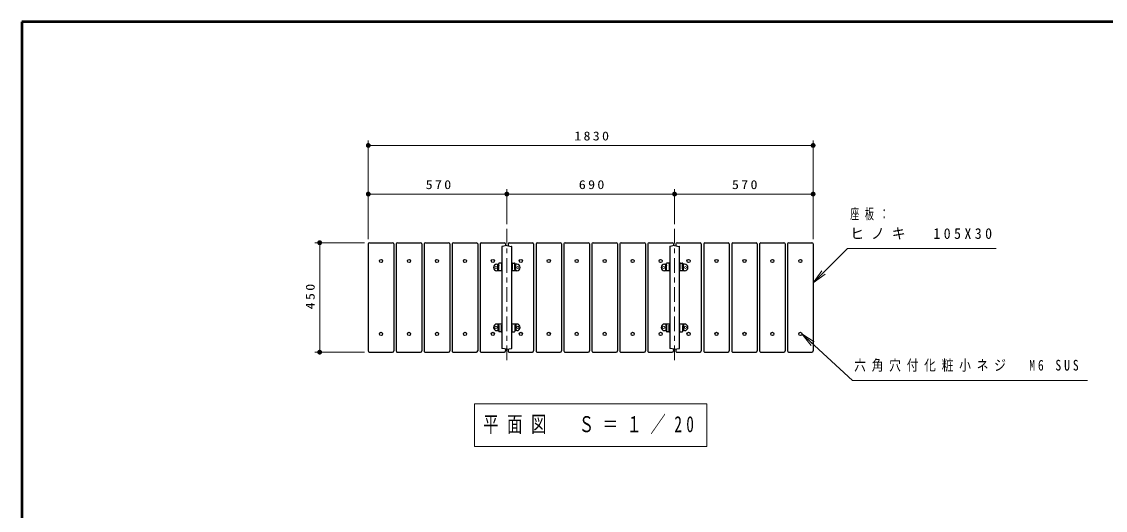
# Model space of a CAD drawing. Units: millimetres on the paper, scale 1:20. Extents: x -365 to 0, y 0 to 257.
# Drawn here: x -365 to -142.1, y 156.5 to 257 of the extents above; entities that cross this region are included whole.
import ezdxf

# ---------------------------------------------------------------- set-up
doc = ezdxf.new("R2010")
doc.units = ezdxf.units.MM
doc.linetypes.add('USER2', pattern=[6, 3, -1, 1, -1])
doc.layers.add('LY_1', color=7, linetype='Continuous', lineweight=25)
doc.layers.add('LY_3', color=7, linetype='Continuous', lineweight=13)
doc.styles.add('ＭＳ ゴシック', font='')
doc.styles.get('ＭＳ ゴシック').set_extended_font_data('MS Gothic')

# ---------------------------------------------------------------- blocks, each defined once
blk = doc.blocks.new('filled_dot')
at = {"color": 0, "linetype": 'Continuous', "lineweight": -2, "const_width": 1.25}
blk.add_lwpolyline([(-0.625, 0, 1), (0.625, 0, 1)], format="xyb", close=True, dxfattribs=at)

msp = doc.modelspace()

# ---------------------------------------------------------------- linework, layer by layer
at = {"layer": 'LY_1', "lineweight": 13}
for p, q in [((-293.703, 212.302), (-293.703, 232.552)), ((-202.203, 212.302), (-202.203, 232.552)), ((-293.703, 231.552), (-202.203, 231.552)), ((-293.703, 221.552), (-265.203, 221.552)), ((-265.203, 215.385), (-265.203, 222.552)), ((-265.203, 221.552), (-230.703, 221.552)), ((-230.703, 215.385), (-230.703, 222.552)), ((-230.703, 221.552), (-202.203, 221.552)), ((-294.453, 211.552), (-304.703, 211.552)), ((-303.703, 189.052), (-303.703, 211.552)), ((-202.203, 203.3), (-200.435, 205.775)), ((-202.203, 203.3), (-200.082, 205.422)), ((-199.728, 205.068), (-202.203, 203.3)), ((-202.633, 190.403), (-204.503, 192.802)), ((-204.503, 192.802), (-201.956, 191.139)), ((-204.503, 192.802), (-202.295, 190.771)), ((-294.453, 189.052), (-304.703, 189.052)), ((-271.853, 178.452), (-271.853, 169.652)), ((-224.053, 178.452), (-271.853, 178.452)), ((-224.053, 169.652), (-224.053, 178.452)), ((-271.853, 169.652), (-224.053, 169.652))]:
    msp.add_line(p, q, dxfattribs=at)
at = {"layer": 'LY_1', "linetype": 'USER2', "lineweight": 13}
for p, q in [((-265.203, 214.385), (-265.203, 186.907)), ((-230.703, 214.385), (-230.703, 186.907))]:
    msp.add_line(p, q, dxfattribs=at)
at = {"layer": 'LY_1'}
for p, q in [((-293.703, 211.302), (-293.703, 189.302)), ((-293.453, 211.552), (-288.703, 211.552)), ((-288.453, 211.302), (-288.453, 189.302)), ((-287.953, 211.302), (-287.953, 189.302)), ((-287.703, 211.552), (-282.953, 211.552)), ((-282.703, 211.302), (-282.703, 189.302)), ((-282.203, 211.302), (-282.203, 189.302)), ((-281.953, 211.552), (-277.203, 211.552)), ((-276.953, 211.302), (-276.953, 189.302)), ((-276.453, 211.302), (-276.453, 189.302)), ((-276.203, 211.552), (-271.453, 211.552)), ((-271.203, 211.302), (-271.203, 189.302)), ((-270.703, 211.302), (-270.703, 189.302)), ((-270.453, 211.552), (-265.703, 211.552)), ((-266.203, 210.759), (-266.203, 189.845)), ((-265.203, 210.952), (-266.16, 210.808)), ((-265.453, 211.302), (-265.453, 210.914)), ((-265.203, 210.952), (-264.245, 210.808)), ((-264.953, 211.302), (-264.953, 210.914)), ((-264.703, 211.552), (-259.953, 211.552)), ((-264.203, 189.845), (-264.203, 210.759)), ((-259.703, 211.302), (-259.703, 207.518)), ((-259.203, 211.302), (-259.203, 189.302)), ((-258.953, 211.552), (-254.203, 211.552)), ((-253.953, 211.302), (-253.953, 189.302)), ((-253.453, 211.302), (-253.453, 189.302)), ((-253.203, 211.552), (-248.453, 211.552)), ((-248.203, 211.302), (-248.203, 189.302)), ((-247.703, 211.302), (-247.703, 189.302)), ((-247.453, 211.552), (-242.703, 211.552)), ((-242.453, 211.302), (-242.453, 189.302)), ((-241.953, 211.302), (-241.953, 189.302)), ((-241.703, 211.552), (-236.953, 211.552)), ((-236.703, 211.302), (-236.703, 189.302)), ((-236.203, 211.302), (-236.203, 207.518)), ((-235.953, 211.552), (-231.203, 211.552)), ((-231.703, 210.759), (-231.703, 189.845)), ((-230.703, 210.952), (-231.66, 210.808)), ((-230.953, 211.302), (-230.953, 210.914)), ((-230.703, 210.952), (-229.745, 210.808)), ((-230.453, 211.302), (-230.453, 210.914)), ((-230.203, 211.552), (-225.453, 211.552)), ((-229.703, 189.845), (-229.703, 210.759)), ((-225.203, 211.302), (-225.203, 189.302)), ((-224.703, 211.302), (-224.703, 189.302)), ((-224.453, 211.552), (-219.703, 211.552)), ((-219.453, 211.302), (-219.453, 189.302)), ((-218.953, 211.302), (-218.953, 189.302)), ((-218.703, 211.552), (-213.953, 211.552)), ((-213.703, 211.302), (-213.703, 189.302)), ((-213.203, 211.302), (-213.203, 189.302)), ((-212.953, 211.552), (-208.203, 211.552)), ((-207.953, 211.302), (-207.953, 189.302)), ((-207.453, 211.302), (-207.453, 189.302)), ((-207.203, 211.552), (-202.453, 211.552)), ((-202.203, 211.302), (-202.203, 189.302)), ((-266.941, 207.14), (-266.844, 207.324)), ((-266.399, 207.377), (-266.756, 207.377)), ((-264.007, 207.377), (-263.65, 207.377)), ((-263.465, 207.14), (-263.562, 207.324)), ((-259.703, 207.518), (-259.703, 193.086)), ((-236.203, 207.518), (-236.203, 193.086)), ((-232.441, 207.14), (-232.344, 207.324)), ((-231.899, 207.377), (-232.256, 207.377)), ((-229.507, 207.377), (-229.15, 207.377)), ((-228.965, 207.14), (-229.062, 207.324)), ((-267.278, 207.127), (-266.963, 207.127)), ((-266.203, 205.777), (-267.278, 205.777)), ((-267.035, 205.889), (-267.035, 207.026)), ((-266.839, 206.802), (-266.839, 207.219)), ((-266.299, 207.277), (-266.299, 206.035)), ((-266.249, 206.42), (-266.203, 206.42)), ((-266.203, 205.985), (-266.249, 205.985)), ((-264.203, 206.42), (-264.157, 206.42)), ((-264.157, 205.985), (-264.203, 205.985)), ((-263.128, 205.777), (-264.203, 205.777)), ((-264.107, 207.277), (-264.107, 206.035)), ((-263.567, 206.802), (-263.567, 207.219)), ((-263.128, 207.127), (-263.443, 207.127)), ((-263.371, 205.889), (-263.371, 207.026)), ((-232.778, 207.127), (-232.463, 207.127)), ((-231.703, 205.777), (-232.778, 205.777)), ((-232.535, 205.889), (-232.535, 207.026)), ((-232.339, 206.802), (-232.339, 207.219)), ((-231.799, 207.277), (-231.799, 206.035)), ((-231.749, 206.42), (-231.703, 206.42)), ((-231.703, 205.985), (-231.749, 205.985)), ((-229.703, 206.42), (-229.657, 206.42)), ((-229.657, 205.985), (-229.703, 205.985)), ((-228.628, 205.777), (-229.703, 205.777)), ((-229.607, 207.277), (-229.607, 206.035)), ((-229.067, 206.802), (-229.067, 207.219)), ((-228.628, 207.127), (-228.943, 207.127)), ((-228.871, 205.889), (-228.871, 207.026)), ((-266.203, 194.827), (-267.278, 194.827)), ((-267.035, 194.715), (-267.035, 193.578)), ((-266.299, 193.327), (-266.299, 194.569)), ((-266.203, 194.619), (-266.249, 194.619)), ((-266.249, 194.184), (-266.203, 194.184)), ((-263.128, 194.827), (-264.203, 194.827)), ((-264.157, 194.619), (-264.203, 194.619)), ((-264.203, 194.184), (-264.157, 194.184)), ((-264.107, 193.327), (-264.107, 194.569)), ((-263.371, 194.715), (-263.371, 193.578)), ((-231.703, 194.827), (-232.778, 194.827)), ((-232.535, 194.715), (-232.535, 193.578)), ((-231.799, 193.327), (-231.799, 194.569)), ((-231.703, 194.619), (-231.749, 194.619)), ((-231.749, 194.184), (-231.703, 194.184)), ((-228.628, 194.827), (-229.703, 194.827)), ((-229.657, 194.619), (-229.703, 194.619)), ((-229.703, 194.184), (-229.657, 194.184)), ((-229.607, 193.327), (-229.607, 194.569)), ((-228.871, 194.715), (-228.871, 193.578)), ((-267.278, 193.477), (-266.963, 193.477)), ((-266.941, 193.464), (-266.844, 193.28)), ((-266.839, 193.802), (-266.839, 193.385)), ((-266.399, 193.227), (-266.756, 193.227)), ((-264.007, 193.227), (-263.65, 193.227)), ((-263.567, 193.802), (-263.567, 193.385)), ((-263.465, 193.464), (-263.562, 193.28)), ((-263.128, 193.477), (-263.443, 193.477)), ((-259.703, 193.086), (-259.703, 189.302)), ((-236.203, 193.086), (-236.203, 189.302)), ((-232.778, 193.477), (-232.463, 193.477)), ((-232.441, 193.464), (-232.344, 193.28)), ((-232.339, 193.802), (-232.339, 193.385)), ((-231.899, 193.227), (-232.256, 193.227)), ((-229.507, 193.227), (-229.15, 193.227)), ((-229.067, 193.802), (-229.067, 193.385)), ((-228.965, 193.464), (-229.062, 193.28)), ((-228.628, 193.477), (-228.943, 193.477)), ((-265.203, 189.652), (-266.16, 189.796)), ((-265.453, 189.689), (-265.453, 189.302)), ((-265.203, 189.652), (-264.245, 189.796)), ((-264.953, 189.689), (-264.953, 189.302)), ((-230.703, 189.652), (-231.66, 189.796)), ((-230.953, 189.689), (-230.953, 189.302)), ((-230.703, 189.652), (-229.745, 189.796)), ((-230.453, 189.689), (-230.453, 189.302)), ((-293.453, 189.052), (-288.703, 189.052)), ((-287.703, 189.052), (-282.953, 189.052)), ((-281.953, 189.052), (-277.203, 189.052)), ((-276.203, 189.052), (-271.453, 189.052)), ((-270.453, 189.052), (-265.703, 189.052)), ((-264.703, 189.052), (-259.953, 189.052)), ((-258.953, 189.052), (-254.203, 189.052)), ((-253.203, 189.052), (-248.453, 189.052)), ((-247.453, 189.052), (-242.703, 189.052)), ((-241.703, 189.052), (-236.953, 189.052)), ((-235.953, 189.052), (-231.203, 189.052)), ((-230.203, 189.052), (-225.453, 189.052)), ((-224.453, 189.052), (-219.703, 189.052)), ((-218.703, 189.052), (-213.953, 189.052)), ((-212.953, 189.052), (-208.203, 189.052)), ((-207.203, 189.052), (-202.453, 189.052))]:
    msp.add_line(p, q, dxfattribs=at)
at = {"layer": 'LY_1', "lineweight": 13}
for points in [[(-202.203, 203.3), (-195.132, 210.371), (-164.574, 210.371)], [(-204.503, 192.802), (-194.108, 183.241), (-145.75, 183.241)]]:
    msp.add_lwpolyline(points, dxfattribs=at)
at = {"layer": 'LY_1'}
for points in [[(-267.035, 205.889), (-266.997, 205.907), (-266.962, 205.93), (-266.932, 205.957), (-266.907, 205.99), (-266.89, 206.026), (-266.878, 206.068), (-266.87, 206.117), (-266.864, 206.173), (-266.859, 206.242), (-266.855, 206.318), (-266.851, 206.398), (-266.848, 206.479), (-266.846, 206.56), (-266.844, 206.635), (-266.842, 206.704), (-266.841, 206.762), (-266.84, 206.808), (-266.839, 206.837), (-266.839, 206.848), (-266.839, 206.837), (-266.839, 206.802)], [(-263.371, 205.889), (-263.409, 205.907), (-263.443, 205.93), (-263.473, 205.957), (-263.498, 205.99), (-263.516, 206.026), (-263.528, 206.068), (-263.536, 206.117), (-263.542, 206.173), (-263.547, 206.242), (-263.551, 206.318), (-263.554, 206.398), (-263.558, 206.479), (-263.56, 206.56), (-263.562, 206.635), (-263.564, 206.704), (-263.565, 206.762), (-263.566, 206.808), (-263.566, 206.837), (-263.567, 206.848), (-263.567, 206.837), (-263.567, 206.802)], [(-232.535, 205.889), (-232.497, 205.907), (-232.462, 205.93), (-232.432, 205.957), (-232.407, 205.99), (-232.39, 206.026), (-232.378, 206.068), (-232.37, 206.117), (-232.364, 206.173), (-232.359, 206.242), (-232.355, 206.318), (-232.351, 206.398), (-232.348, 206.479), (-232.346, 206.56), (-232.344, 206.635), (-232.342, 206.704), (-232.341, 206.762), (-232.34, 206.808), (-232.339, 206.837), (-232.339, 206.848), (-232.339, 206.837), (-232.339, 206.802)], [(-228.871, 205.889), (-228.909, 205.907), (-228.943, 205.93), (-228.973, 205.957), (-228.998, 205.99), (-229.016, 206.026), (-229.028, 206.068), (-229.036, 206.117), (-229.042, 206.173), (-229.047, 206.242), (-229.051, 206.318), (-229.054, 206.398), (-229.058, 206.479), (-229.06, 206.56), (-229.062, 206.635), (-229.064, 206.704), (-229.065, 206.762), (-229.066, 206.808), (-229.066, 206.837), (-229.067, 206.848), (-229.067, 206.837), (-229.067, 206.802)], [(-267.035, 194.715), (-266.997, 194.697), (-266.962, 194.674), (-266.932, 194.647), (-266.907, 194.614), (-266.89, 194.577), (-266.878, 194.535), (-266.87, 194.487), (-266.864, 194.431), (-266.859, 194.362), (-266.855, 194.286), (-266.851, 194.206), (-266.848, 194.124), (-266.846, 194.044), (-266.844, 193.969), (-266.842, 193.9), (-266.841, 193.842), (-266.84, 193.796), (-266.839, 193.767), (-266.839, 193.756), (-266.839, 193.767), (-266.839, 193.802)], [(-263.371, 194.715), (-263.409, 194.697), (-263.443, 194.674), (-263.473, 194.647), (-263.498, 194.614), (-263.516, 194.577), (-263.528, 194.535), (-263.536, 194.487), (-263.542, 194.431), (-263.547, 194.362), (-263.551, 194.286), (-263.554, 194.206), (-263.558, 194.124), (-263.56, 194.044), (-263.562, 193.969), (-263.564, 193.9), (-263.565, 193.842), (-263.566, 193.796), (-263.566, 193.767), (-263.567, 193.756), (-263.567, 193.767), (-263.567, 193.802)], [(-232.535, 194.715), (-232.497, 194.697), (-232.462, 194.674), (-232.432, 194.647), (-232.407, 194.614), (-232.39, 194.577), (-232.378, 194.535), (-232.37, 194.487), (-232.364, 194.431), (-232.359, 194.362), (-232.355, 194.286), (-232.351, 194.206), (-232.348, 194.124), (-232.346, 194.044), (-232.344, 193.969), (-232.342, 193.9), (-232.341, 193.842), (-232.34, 193.796), (-232.339, 193.767), (-232.339, 193.756), (-232.339, 193.767), (-232.339, 193.802)], [(-228.871, 194.715), (-228.909, 194.697), (-228.943, 194.674), (-228.973, 194.647), (-228.998, 194.614), (-229.016, 194.577), (-229.028, 194.535), (-229.036, 194.487), (-229.042, 194.431), (-229.047, 194.362), (-229.051, 194.286), (-229.054, 194.206), (-229.058, 194.124), (-229.06, 194.044), (-229.062, 193.969), (-229.064, 193.9), (-229.065, 193.842), (-229.066, 193.796), (-229.066, 193.767), (-229.067, 193.756), (-229.067, 193.767), (-229.067, 193.802)]]:
    msp.add_lwpolyline(points, dxfattribs=at)
for centre in [(-291.078, 207.802), (-285.328, 207.802), (-279.578, 207.802), (-273.828, 207.802), (-268.078, 207.802), (-262.328, 207.802), (-256.578, 207.802), (-250.828, 207.802), (-245.078, 207.802), (-239.328, 207.802), (-233.578, 207.802), (-227.828, 207.802), (-222.078, 207.802), (-216.328, 207.802), (-210.578, 207.802), (-204.828, 207.802), (-291.078, 192.802), (-285.328, 192.802), (-279.578, 192.802), (-273.828, 192.802), (-268.078, 192.802), (-262.328, 192.802), (-256.578, 192.802), (-250.828, 192.802), (-245.078, 192.802), (-239.328, 192.802), (-233.578, 192.802), (-227.828, 192.802), (-222.078, 192.802), (-216.328, 192.802), (-210.578, 192.802), (-204.828, 192.802)]:
    msp.add_circle(centre, 0.325, dxfattribs=at)
at = {"layer": 'LY_1', "lineweight": 13}
for centre in [(-267.453, 206.452), (-262.953, 206.452), (-232.953, 206.452), (-228.453, 206.452), (-267.453, 194.152), (-262.953, 194.152), (-232.953, 194.152), (-228.453, 194.152)]:
    msp.add_circle(centre, 0.225, dxfattribs=at)
at = {"layer": 'LY_1'}
for centre, radius, start, end in [((-293.453, 211.302), 0.25, 89.99998, 179.99996), ((-288.703, 211.302), 0.25, 0, 89.99998), ((-287.703, 211.302), 0.25, 89.99998, 179.99996), ((-282.953, 211.302), 0.25, 0, 89.99998), ((-281.953, 211.302), 0.25, 89.99998, 179.99996), ((-277.203, 211.302), 0.25, 0, 89.99998), ((-276.203, 211.302), 0.25, 89.99998, 179.99996), ((-271.453, 211.302), 0.25, 0, 89.99998), ((-270.453, 211.302), 0.25, 89.99998, 179.99996), ((-266.153, 210.759), 0.05, 98.53077, 180), ((-265.703, 211.302), 0.25, 0, 89.99998), ((-264.703, 211.302), 0.25, 89.99998, 179.99996), ((-264.253, 210.759), 0.05, 0, 81.46923), ((-259.953, 211.302), 0.25, 0, 89.99998), ((-258.953, 211.302), 0.25, 89.99998, 179.99996), ((-254.203, 211.302), 0.25, 0, 89.99998), ((-253.203, 211.302), 0.25, 89.99998, 179.99996), ((-248.453, 211.302), 0.25, 0, 89.99998), ((-247.453, 211.302), 0.25, 89.99998, 179.99996), ((-242.703, 211.302), 0.25, 0, 89.99998), ((-241.703, 211.302), 0.25, 89.99998, 179.99996), ((-236.953, 211.302), 0.25, 0, 89.99998), ((-235.953, 211.302), 0.25, 89.99998, 179.99996), ((-231.653, 210.759), 0.05, 98.53077, 180), ((-231.203, 211.302), 0.25, 0, 89.99998), ((-230.203, 211.302), 0.25, 89.99998, 179.99996), ((-229.753, 210.759), 0.05, 0, 81.46923), ((-225.453, 211.302), 0.25, 0, 89.99998), ((-224.453, 211.302), 0.25, 89.99998, 179.99996), ((-219.703, 211.302), 0.25, 0, 89.99998), ((-218.703, 211.302), 0.25, 89.99998, 179.99996), ((-213.953, 211.302), 0.25, 0, 89.99998), ((-212.953, 211.302), 0.25, 89.99998, 179.99996), ((-208.203, 211.302), 0.25, 0, 89.99998), ((-207.203, 211.302), 0.25, 89.99998, 179.99996), ((-202.453, 211.302), 0.25, 0, 89.99998), ((-266.756, 207.277), 0.1, 90, 152.13251), ((-266.399, 207.277), 0.1, 0, 90), ((-264.007, 207.277), 0.1, 90, 180), ((-263.65, 207.277), 0.1, 27.86749, 90), ((-232.256, 207.277), 0.1, 90, 152.13251), ((-231.899, 207.277), 0.1, 0, 90), ((-229.507, 207.277), 0.1, 90, 180), ((-229.15, 207.277), 0.1, 27.86749, 90), ((-267.278, 206.452), 0.675, 90, 270), ((-266.963, 207.152), 0.025, 270, 332.13251), ((-266.249, 206.47), 0.05, 180, 270), ((-266.249, 206.035), 0.05, 179.99999, 270), ((-264.157, 206.47), 0.05, 270, 0), ((-264.157, 206.035), 0.05, 270, 0), ((-263.443, 207.152), 0.025, 207.86749, 270), ((-263.128, 206.452), 0.675, 270, 90), ((-232.778, 206.452), 0.675, 90, 270), ((-232.463, 207.152), 0.025, 270, 332.13251), ((-231.749, 206.47), 0.05, 180, 270), ((-231.749, 206.035), 0.05, 179.99999, 270), ((-229.657, 206.47), 0.05, 270, 0), ((-229.657, 206.035), 0.05, 270, 0), ((-228.943, 207.152), 0.025, 207.86749, 270), ((-228.628, 206.452), 0.675, 270, 90), ((-267.278, 194.152), 0.675, 90, 270), ((-266.249, 194.569), 0.05, 90, 180.00001), ((-266.249, 194.134), 0.05, 90, 180), ((-264.157, 194.569), 0.05, 360, 90), ((-264.157, 194.134), 0.05, 0, 90), ((-263.128, 194.152), 0.675, 270, 90), ((-232.778, 194.152), 0.675, 90, 270), ((-231.749, 194.569), 0.05, 90, 180.00001), ((-231.749, 194.134), 0.05, 90, 180), ((-229.657, 194.569), 0.05, 360, 90), ((-229.657, 194.134), 0.05, 0, 90), ((-228.628, 194.152), 0.675, 270, 90), ((-266.963, 193.452), 0.025, 27.86749, 90), ((-266.756, 193.327), 0.1, 207.86749, 270), ((-266.399, 193.327), 0.1, 270, 0), ((-264.007, 193.327), 0.1, 180, 270), ((-263.65, 193.327), 0.1, 270, 332.13251), ((-263.443, 193.452), 0.025, 90, 152.13251), ((-232.463, 193.452), 0.025, 27.86749, 90), ((-232.256, 193.327), 0.1, 207.86749, 270), ((-231.899, 193.327), 0.1, 270, 0), ((-229.507, 193.327), 0.1, 180, 270), ((-229.15, 193.327), 0.1, 270, 332.13251), ((-228.943, 193.452), 0.025, 90, 152.13251), ((-266.153, 189.845), 0.05, 180, 261.46923), ((-264.253, 189.845), 0.05, 278.53077, 0), ((-231.653, 189.845), 0.05, 180, 261.46923), ((-229.753, 189.845), 0.05, 278.53077, 0), ((-293.453, 189.302), 0.25, 179.99998, 270.00003), ((-288.703, 189.302), 0.25, 270.00002, 0), ((-287.703, 189.302), 0.25, 179.99998, 270.00003), ((-282.953, 189.302), 0.25, 270.00002, 0), ((-281.953, 189.302), 0.25, 179.99998, 270.00003), ((-277.203, 189.302), 0.25, 270.00002, 0), ((-276.203, 189.302), 0.25, 179.99998, 270.00003), ((-271.453, 189.302), 0.25, 270.00002, 0), ((-270.453, 189.302), 0.25, 179.99998, 270.00003), ((-265.703, 189.302), 0.25, 270.00002, 0), ((-264.703, 189.302), 0.25, 179.99998, 270.00003), ((-259.953, 189.302), 0.25, 270.00002, 0), ((-258.953, 189.302), 0.25, 179.99998, 270.00003), ((-254.203, 189.302), 0.25, 270.00002, 0), ((-253.203, 189.302), 0.25, 179.99998, 270.00003), ((-248.453, 189.302), 0.25, 270.00002, 0), ((-247.453, 189.302), 0.25, 179.99998, 270.00003), ((-242.703, 189.302), 0.25, 270.00002, 0), ((-241.703, 189.302), 0.25, 179.99998, 270.00003), ((-236.953, 189.302), 0.25, 270.00002, 0), ((-235.953, 189.302), 0.25, 179.99998, 270.00003), ((-231.203, 189.302), 0.25, 270.00002, 0), ((-230.203, 189.302), 0.25, 179.99998, 270.00003), ((-225.453, 189.302), 0.25, 270.00002, 0), ((-224.453, 189.302), 0.25, 179.99998, 270.00003), ((-219.703, 189.302), 0.25, 270.00002, 0), ((-218.703, 189.302), 0.25, 179.99998, 270.00003), ((-213.953, 189.302), 0.25, 270.00002, 0), ((-212.953, 189.302), 0.25, 179.99998, 270.00003), ((-208.203, 189.302), 0.25, 270.00002, 0), ((-207.203, 189.302), 0.25, 179.99998, 270.00003), ((-202.453, 189.302), 0.25, 270.00002, 0)]:
    msp.add_arc(centre, radius, start, end, dxfattribs=at)
at = {"layer": 'LY_3', "lineweight": 50}
for p, q in [((-365, 257), (-365, 0)), ((0, 257), (-365, 257))]:
    msp.add_line(p, q, dxfattribs=at)

# ---------------------------------------------------------------- block references
at = {"layer": 'LY_1', "lineweight": 13, "xscale": 0.4, "yscale": 0.4}
for p in [(-293.703, 231.552), (-293.703, 221.552), (-265.203, 221.552), (-230.703, 221.552)]:
    msp.add_blockref('filled_dot', p, dxfattribs=at)
for p, rotation in [((-202.203, 231.552), 180), ((-265.203, 221.552), 180), ((-230.703, 221.552), 180), ((-202.203, 221.552), 180), ((-303.703, 211.552), 270), ((-303.703, 189.052), 90)]:
    msp.add_blockref('filled_dot', p, dxfattribs=dict(at, rotation=rotation))

# ---------------------------------------------------------------- texts
at = {"layer": 'LY_1', "style": 'ＭＳ ゴシック'}
for s, insert, char_height, attachment_point in [('\\T1.33;\\W1.15;1830', (-247.53, 232.552), 1.833, 8), ('\\T1.33;\\W1.15;570', (-279.038, 222.552), 1.833, 8), ('\\T1.33;\\W1.15;690', (-247.538, 222.552), 1.833, 8), ('\\T1.33;\\W1.15;570', (-216.038, 222.552), 1.833, 8), ('\\T1.64;\\W0.6;座板：', (-194.574, 217.371), 2.199, 4), ('\\T1.5;\\W0.95;ヒノキ\u3000105X30', (-194.574, 213.371), 2.199, 4), ('\\T1.5;\\W0.8;六角穴付化粧小ネジ\u3000M6\\~SUS', (-193.75, 186.241), 2.199, 4), ('\\T1.56;\\W0.7;平面図\u3000Ｓ＝１／20', (-247.953, 174.052), 3.299, 5)]:
    msp.add_mtext(s, dxfattribs=dict(at, insert=insert, char_height=char_height, attachment_point=attachment_point))
at = {"layer": 'LY_1', "insert": (-304.703, 200.717), "char_height": 1.833, "attachment_point": 8, "rotation": 90, "style": 'ＭＳ ゴシック'}
msp.add_mtext('\\T1.33;\\W1.15;450', dxfattribs=at)

doc.saveas('drawing.dxf')
